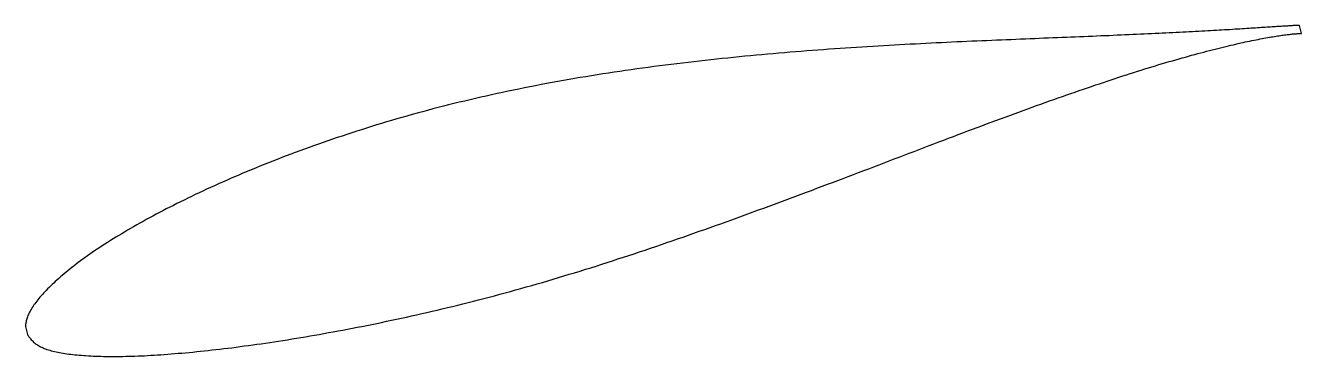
# Model space of a CAD drawing. Header units: metres. Extents: x -42 to 85, y -12 to 21.
import ezdxf

# ---------------------------------------------------------------- set-up
doc = ezdxf.new("R2010")
doc.units = ezdxf.units.M

msp = doc.modelspace()

# ---------------------------------------------------------------- linework, layer by layer
msp.add_lwpolyline([(84.6, 20.56), (84.6, 20.56), (84.59, 20.56), (84.58, 20.57), (84.56, 20.57), (84.53, 20.57), (84.51, 20.57), (84.47, 20.57), (84.44, 20.56), (84.39, 20.56), (84.34, 20.56), (84.29, 20.56), (84.23, 20.56), (84.17, 20.56), (84.1, 20.55), (84.03, 20.55), (83.95, 20.55), (83.87, 20.54), (83.78, 20.54), (83.69, 20.53), (83.59, 20.53), (83.49, 20.52), (83.38, 20.51), (83.26, 20.51), (83.15, 20.5), (83.02, 20.49), (82.9, 20.49), (82.77, 20.48), (82.63, 20.47), (82.49, 20.46), (82.34, 20.45), (82.19, 20.44), (82.03, 20.43), (81.87, 20.42), (81.7, 20.41), (81.53, 20.4), (81.36, 20.39), (81.18, 20.38), (80.99, 20.36), (80.8, 20.35), (80.61, 20.34), (80.41, 20.33), (80.2, 20.31), (79.99, 20.3), (79.78, 20.29), (79.56, 20.27), (79.34, 20.26), (79.11, 20.24), (78.88, 20.23), (78.64, 20.21), (78.4, 20.2), (78.15, 20.19), (77.9, 20.17), (77.65, 20.15), (77.39, 20.14), (77.12, 20.12), (76.85, 20.11), (76.58, 20.09), (76.3, 20.08), (76.02, 20.06), (75.73, 20.04), (75.44, 20.03), (75.15, 20.01), (74.85, 19.99), (74.54, 19.98), (74.23, 19.96), (73.92, 19.94), (73.6, 19.93), (73.28, 19.91), (72.96, 19.9), (72.63, 19.88), (72.29, 19.86), (71.95, 19.84), (71.61, 19.83), (71.27, 19.81), (70.91, 19.79), (70.56, 19.78), (70.2, 19.76), (69.84, 19.74), (69.47, 19.73), (69.1, 19.71), (68.73, 19.69), (68.35, 19.67), (67.97, 19.66), (67.58, 19.64), (67.19, 19.62), (66.8, 19.61), (66.4, 19.59), (66, 19.57), (65.6, 19.55), (65.19, 19.54), (64.78, 19.52), (64.36, 19.5), (63.94, 19.48), (63.52, 19.47), (63.09, 19.45), (62.66, 19.43), (62.23, 19.41), (61.8, 19.4), (61.36, 19.38), (60.91, 19.36), (60.47, 19.34), (60.02, 19.32), (59.57, 19.31), (59.11, 19.29), (58.65, 19.27), (58.19, 19.25), (57.73, 19.23), (57.26, 19.21), (56.79, 19.19), (56.31, 19.17), (55.84, 19.15), (55.36, 19.13), (54.88, 19.11), (54.39, 19.09), (53.9, 19.07), (53.41, 19.05), (52.92, 19.03), (52.42, 19.01), (51.93, 18.99), (51.43, 18.96), (50.92, 18.94), (50.42, 18.92), (49.91, 18.89), (49.4, 18.87), (48.89, 18.85), (48.37, 18.82), (47.86, 18.79), (47.34, 18.77), (46.82, 18.74), (46.29, 18.72), (45.77, 18.69), (45.24, 18.66), (44.71, 18.63), (44.18, 18.6), (43.65, 18.57), (43.11, 18.54), (42.58, 18.51), (42.04, 18.48), (41.5, 18.44), (40.96, 18.41), (40.41, 18.37), (39.87, 18.34), (39.32, 18.3), (38.78, 18.27), (38.23, 18.23), (37.68, 18.19), (37.13, 18.15), (36.57, 18.11), (36.02, 18.07), (35.46, 18.03), (34.91, 17.98), (34.35, 17.94), (33.79, 17.89), (33.23, 17.85), (32.67, 17.8), (32.11, 17.75), (31.55, 17.7), (30.99, 17.65), (30.43, 17.6), (29.86, 17.55), (29.3, 17.49), (28.73, 17.44), (28.17, 17.38), (27.6, 17.32), (27.04, 17.26), (26.47, 17.2), (25.9, 17.14), (25.34, 17.08), (24.77, 17.02), (24.2, 16.95), (23.63, 16.89), (23.06, 16.82), (22.5, 16.75), (21.93, 16.68), (21.36, 16.61), (20.79, 16.54), (20.23, 16.46), (19.66, 16.39), (19.09, 16.31), (18.52, 16.23), (17.96, 16.15), (17.39, 16.07), (16.83, 15.99), (16.26, 15.9), (15.7, 15.82), (15.13, 15.73), (14.57, 15.64), (14.01, 15.55), (13.44, 15.46), (12.88, 15.37), (12.32, 15.27), (11.76, 15.17), (11.2, 15.08), (10.65, 14.98), (10.09, 14.88), (9.53, 14.77), (8.98, 14.67), (8.43, 14.56), (7.87, 14.46), (7.32, 14.35), (6.77, 14.23), (6.22, 14.12), (5.68, 14.01), (5.13, 13.89), (4.59, 13.77), (4.04, 13.66), (3.5, 13.53), (2.96, 13.41), (2.43, 13.29), (1.89, 13.16), (1.36, 13.03), (0.82, 12.91), (0.29, 12.78), (-0.24, 12.64), (-0.76, 12.51), (-1.29, 12.37), (-1.81, 12.24), (-2.34, 12.1), (-2.85, 11.96), (-3.37, 11.82), (-3.89, 11.67), (-4.4, 11.53), (-4.91, 11.39), (-5.42, 11.24), (-5.93, 11.09), (-6.43, 10.94), (-6.93, 10.79), (-7.43, 10.64), (-7.93, 10.48), (-8.42, 10.33), (-8.92, 10.17), (-9.41, 10.01), (-9.89, 9.86), (-10.38, 9.7), (-10.86, 9.54), (-11.34, 9.38), (-11.82, 9.21), (-12.29, 9.05), (-12.76, 8.89), (-13.23, 8.72), (-13.7, 8.56), (-14.16, 8.39), (-14.62, 8.22), (-15.08, 8.06), (-15.54, 7.89), (-15.99, 7.72), (-16.44, 7.55), (-16.88, 7.38), (-17.33, 7.21), (-17.77, 7.03), (-18.2, 6.86), (-18.64, 6.69), (-19.07, 6.52), (-19.49, 6.34), (-19.92, 6.17), (-20.34, 5.99), (-20.76, 5.82), (-21.17, 5.64), (-21.58, 5.47), (-21.99, 5.29), (-22.4, 5.11), (-22.8, 4.94), (-23.2, 4.76), (-23.59, 4.58), (-23.98, 4.4), (-24.37, 4.23), (-24.75, 4.05), (-25.13, 3.87), (-25.51, 3.69), (-25.88, 3.51), (-26.25, 3.33), (-26.62, 3.15), (-26.98, 2.98), (-27.34, 2.8), (-27.69, 2.62), (-28.04, 2.44), (-28.39, 2.26), (-28.73, 2.08), (-29.07, 1.91), (-29.41, 1.73), (-29.74, 1.55), (-30.07, 1.37), (-30.39, 1.2), (-30.71, 1.02), (-31.03, 0.84), (-31.34, 0.67), (-31.65, 0.49), (-31.96, 0.31), (-32.26, 0.14), (-32.55, -0.04), (-32.84, -0.21), (-33.13, -0.38), (-33.42, -0.56), (-33.7, -0.73), (-33.97, -0.9), (-34.24, -1.07), (-34.51, -1.25), (-34.77, -1.42), (-35.03, -1.59), (-35.29, -1.76), (-35.54, -1.92), (-35.78, -2.09), (-36.02, -2.26), (-36.26, -2.43), (-36.49, -2.59), (-36.72, -2.76), (-36.95, -2.92), (-37.17, -3.09), (-37.38, -3.25), (-37.59, -3.41), (-37.8, -3.57), (-38, -3.74), (-38.2, -3.9), (-38.39, -4.05), (-38.58, -4.21), (-38.76, -4.37), (-38.94, -4.52), (-39.12, -4.68), (-39.29, -4.83), (-39.46, -4.98), (-39.62, -5.13), (-39.77, -5.28), (-39.93, -5.43), (-40.08, -5.57), (-40.22, -5.72), (-40.36, -5.86), (-40.49, -6), (-40.63, -6.14), (-40.75, -6.28), (-40.87, -6.41), (-40.99, -6.55), (-41.1, -6.68), (-41.21, -6.81), (-41.31, -6.94), (-41.41, -7.07), (-41.51, -7.2), (-41.59, -7.32), (-41.68, -7.45), (-41.76, -7.57), (-41.83, -7.69), (-41.9, -7.81), (-41.97, -7.93), (-42.03, -8.05), (-42.09, -8.16), (-42.14, -8.27), (-42.19, -8.38), (-42.23, -8.49), (-42.27, -8.6), (-42.3, -8.7), (-42.33, -8.81), (-42.36, -8.9), (-42.38, -9), (-42.39, -9.09), (-42.41, -9.17), (-42.42, -9.25), (-42.42, -9.32), (-42.43, -9.38), (-42.43, -9.43), (-42.43, -9.45), (-42.24, -10.27), (-42.23, -10.27), (-42.22, -10.29), (-42.2, -10.32), (-42.17, -10.36), (-42.14, -10.42), (-42.09, -10.49), (-42.04, -10.56), (-41.98, -10.64), (-41.92, -10.71), (-41.85, -10.79), (-41.78, -10.87), (-41.71, -10.94), (-41.62, -11.02), (-41.54, -11.09), (-41.45, -11.16), (-41.35, -11.23), (-41.25, -11.3), (-41.15, -11.36), (-41.04, -11.42), (-40.93, -11.48), (-40.81, -11.54), (-40.68, -11.59), (-40.56, -11.65), (-40.43, -11.7), (-40.29, -11.75), (-40.15, -11.79), (-40.01, -11.84), (-39.86, -11.88), (-39.7, -11.92), (-39.54, -11.96), (-39.38, -12), (-39.21, -12.03), (-39.04, -12.06), (-38.86, -12.1), (-38.68, -12.13), (-38.5, -12.15), (-38.31, -12.18), (-38.11, -12.21), (-37.91, -12.23), (-37.71, -12.26), (-37.5, -12.28), (-37.29, -12.3), (-37.07, -12.32), (-36.85, -12.34), (-36.63, -12.36), (-36.4, -12.37), (-36.16, -12.39), (-35.92, -12.4), (-35.68, -12.41), (-35.43, -12.42), (-35.18, -12.43), (-34.92, -12.44), (-34.66, -12.45), (-34.4, -12.45), (-34.13, -12.46), (-33.85, -12.46), (-33.58, -12.46), (-33.3, -12.46), (-33.01, -12.45), (-32.72, -12.45), (-32.43, -12.44), (-32.13, -12.44), (-31.83, -12.43), (-31.52, -12.42), (-31.21, -12.4), (-30.9, -12.39), (-30.58, -12.38), (-30.26, -12.36), (-29.93, -12.34), (-29.61, -12.32), (-29.27, -12.3), (-28.94, -12.28), (-28.6, -12.25), (-28.25, -12.23), (-27.9, -12.2), (-27.55, -12.17), (-27.2, -12.14), (-26.84, -12.11), (-26.47, -12.08), (-26.11, -12.05), (-25.74, -12.01), (-25.36, -11.97), (-24.99, -11.94), (-24.61, -11.9), (-24.22, -11.85), (-23.84, -11.81), (-23.45, -11.77), (-23.05, -11.72), (-22.65, -11.67), (-22.25, -11.63), (-21.85, -11.58), (-21.44, -11.52), (-21.03, -11.47), (-20.62, -11.41), (-20.2, -11.36), (-19.78, -11.3), (-19.36, -11.24), (-18.93, -11.18), (-18.5, -11.12), (-18.07, -11.06), (-17.64, -10.99), (-17.2, -10.92), (-16.76, -10.85), (-16.32, -10.78), (-15.87, -10.71), (-15.42, -10.64), (-14.97, -10.56), (-14.52, -10.49), (-14.06, -10.41), (-13.6, -10.33), (-13.14, -10.25), (-12.68, -10.17), (-12.21, -10.08), (-11.74, -10), (-11.27, -9.91), (-10.79, -9.82), (-10.32, -9.73), (-9.84, -9.64), (-9.36, -9.54), (-8.88, -9.45), (-8.39, -9.35), (-7.9, -9.25), (-7.41, -9.15), (-6.92, -9.05), (-6.43, -8.95), (-5.93, -8.84), (-5.43, -8.74), (-4.94, -8.63), (-4.43, -8.52), (-3.93, -8.41), (-3.43, -8.3), (-2.92, -8.18), (-2.41, -8.07), (-1.9, -7.95), (-1.39, -7.83), (-0.88, -7.71), (-0.36, -7.58), (0.15, -7.46), (0.67, -7.33), (1.19, -7.2), (1.71, -7.07), (2.23, -6.94), (2.75, -6.81), (3.28, -6.67), (3.8, -6.53), (4.33, -6.39), (4.85, -6.25), (5.38, -6.11), (5.91, -5.96), (6.44, -5.82), (6.97, -5.67), (7.5, -5.52), (8.04, -5.37), (8.57, -5.21), (9.1, -5.06), (9.64, -4.9), (10.17, -4.75), (10.71, -4.59), (11.25, -4.42), (11.78, -4.26), (12.32, -4.1), (12.86, -3.93), (13.4, -3.76), (13.94, -3.6), (14.48, -3.43), (15.02, -3.25), (15.56, -3.08), (16.1, -2.91), (16.64, -2.73), (17.18, -2.55), (17.72, -2.38), (18.26, -2.2), (18.8, -2.02), (19.34, -1.84), (19.89, -1.66), (20.43, -1.47), (20.97, -1.29), (21.51, -1.1), (22.05, -0.92), (22.59, -0.73), (23.13, -0.54), (23.67, -0.35), (24.21, -0.16), (24.75, 0.03), (25.29, 0.22), (25.83, 0.41), (26.37, 0.6), (26.91, 0.79), (27.44, 0.99), (27.98, 1.18), (28.52, 1.38), (29.05, 1.57), (29.59, 1.76), (30.12, 1.96), (30.66, 2.16), (31.19, 2.35), (31.72, 2.55), (32.26, 2.75), (32.79, 2.94), (33.32, 3.14), (33.85, 3.34), (34.37, 3.53), (34.9, 3.73), (35.43, 3.93), (35.95, 4.12), (36.48, 4.32), (37, 4.52), (37.52, 4.72), (38.04, 4.91), (38.56, 5.11), (39.08, 5.31), (39.6, 5.5), (40.11, 5.7), (40.62, 5.89), (41.14, 6.09), (41.65, 6.28), (42.16, 6.48), (42.67, 6.67), (43.17, 6.87), (43.68, 7.06), (44.18, 7.25), (44.68, 7.44), (45.18, 7.63), (45.68, 7.82), (46.18, 8.01), (46.67, 8.2), (47.17, 8.39), (47.66, 8.58), (48.15, 8.76), (48.63, 8.95), (49.12, 9.13), (49.6, 9.32), (50.08, 9.5), (50.56, 9.68), (51.04, 9.86), (51.52, 10.04), (51.99, 10.22), (52.46, 10.39), (52.93, 10.57), (53.4, 10.74), (53.86, 10.92), (54.32, 11.09), (54.78, 11.26), (55.24, 11.43), (55.7, 11.6), (56.15, 11.76), (56.6, 11.93), (57.05, 12.09), (57.49, 12.25), (57.93, 12.41), (58.37, 12.57), (58.81, 12.73), (59.25, 12.89), (59.68, 13.04), (60.11, 13.19), (60.54, 13.34), (60.96, 13.49), (61.38, 13.64), (61.8, 13.79), (62.22, 13.93), (62.63, 14.08), (63.04, 14.22), (63.44, 14.36), (63.85, 14.49), (64.25, 14.63), (64.65, 14.76), (65.04, 14.89), (65.43, 15.02), (65.82, 15.15), (66.21, 15.28), (66.59, 15.4), (66.97, 15.53), (67.35, 15.65), (67.72, 15.77), (68.09, 15.89), (68.45, 16), (68.82, 16.11), (69.18, 16.23), (69.53, 16.34), (69.88, 16.44), (70.23, 16.55), (70.58, 16.66), (70.92, 16.76), (71.26, 16.86), (71.6, 16.96), (71.93, 17.05), (72.25, 17.15), (72.58, 17.24), (72.9, 17.33), (73.22, 17.42), (73.53, 17.51), (73.84, 17.59), (74.14, 17.68), (74.44, 17.76), (74.74, 17.84), (75.04, 17.92), (75.33, 17.99), (75.61, 18.07), (75.89, 18.14), (76.17, 18.21), (76.45, 18.28), (76.72, 18.35), (76.98, 18.41), (77.24, 18.47), (77.5, 18.54), (77.76, 18.6), (78.01, 18.65), (78.25, 18.71), (78.49, 18.76), (78.73, 18.82), (78.96, 18.87), (79.19, 18.92), (79.42, 18.97), (79.64, 19.01), (79.85, 19.06), (80.06, 19.1), (80.27, 19.14), (80.47, 19.18), (80.67, 19.22), (80.86, 19.26), (81.05, 19.29), (81.24, 19.32), (81.42, 19.36), (81.6, 19.39), (81.77, 19.42), (81.93, 19.45), (82.1, 19.47), (82.25, 19.5), (82.41, 19.52), (82.56, 19.54), (82.7, 19.57), (82.84, 19.59), (82.97, 19.61), (83.1, 19.62), (83.23, 19.64), (83.35, 19.66), (83.47, 19.67), (83.58, 19.68), (83.68, 19.7), (83.78, 19.71), (83.88, 19.72), (83.97, 19.73), (84.06, 19.73), (84.14, 19.74), (84.22, 19.75), (84.29, 19.75), (84.36, 19.76), (84.42, 19.76), (84.48, 19.77), (84.53, 19.77), (84.58, 19.77), (84.63, 19.77), (84.66, 19.77), (84.7, 19.77), (84.72, 19.77), (84.75, 19.77), (84.77, 19.77), (84.78, 19.77), (84.79, 19.77), (84.79, 19.77), (84.6, 20.56)], close=True)

doc.saveas('drawing.dxf')
